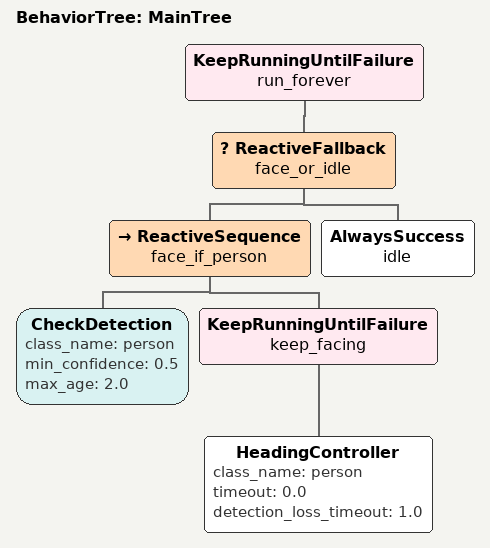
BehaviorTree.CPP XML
<root BTCPP_format="4">
  <BehaviorTree ID="MainTree">
    <!-- Outer KRUF: keeps the reactive loop running indefinitely -->
    <KeepRunningUntilFailure name="run_forever">
      <ReactiveFallback name="face_or_idle">

        <!-- Branch 1: Person visible → face them continuously -->
        <ReactiveSequence name="face_if_person">
          <!-- Condition: is a person currently in view? -->
          <CheckDetection class_name="person" min_confidence="0.5" max_age="2.0"/>
          <!-- Keep re-aligning: SUCCESS→RUNNING so tracking never stops mid-person -->
          <KeepRunningUntilFailure name="keep_facing">
            <HeadingController class_name="person" timeout="0.0" detection_loss_timeout="1.0"/>
          </KeepRunningUntilFailure>
        </ReactiveSequence>

        <!-- Branch 2: No person → idle (continue behavior) -->
        <AlwaysSuccess name="idle"/>

      </ReactiveFallback>
    </KeepRunningUntilFailure>
  </BehaviorTree>
</root>
